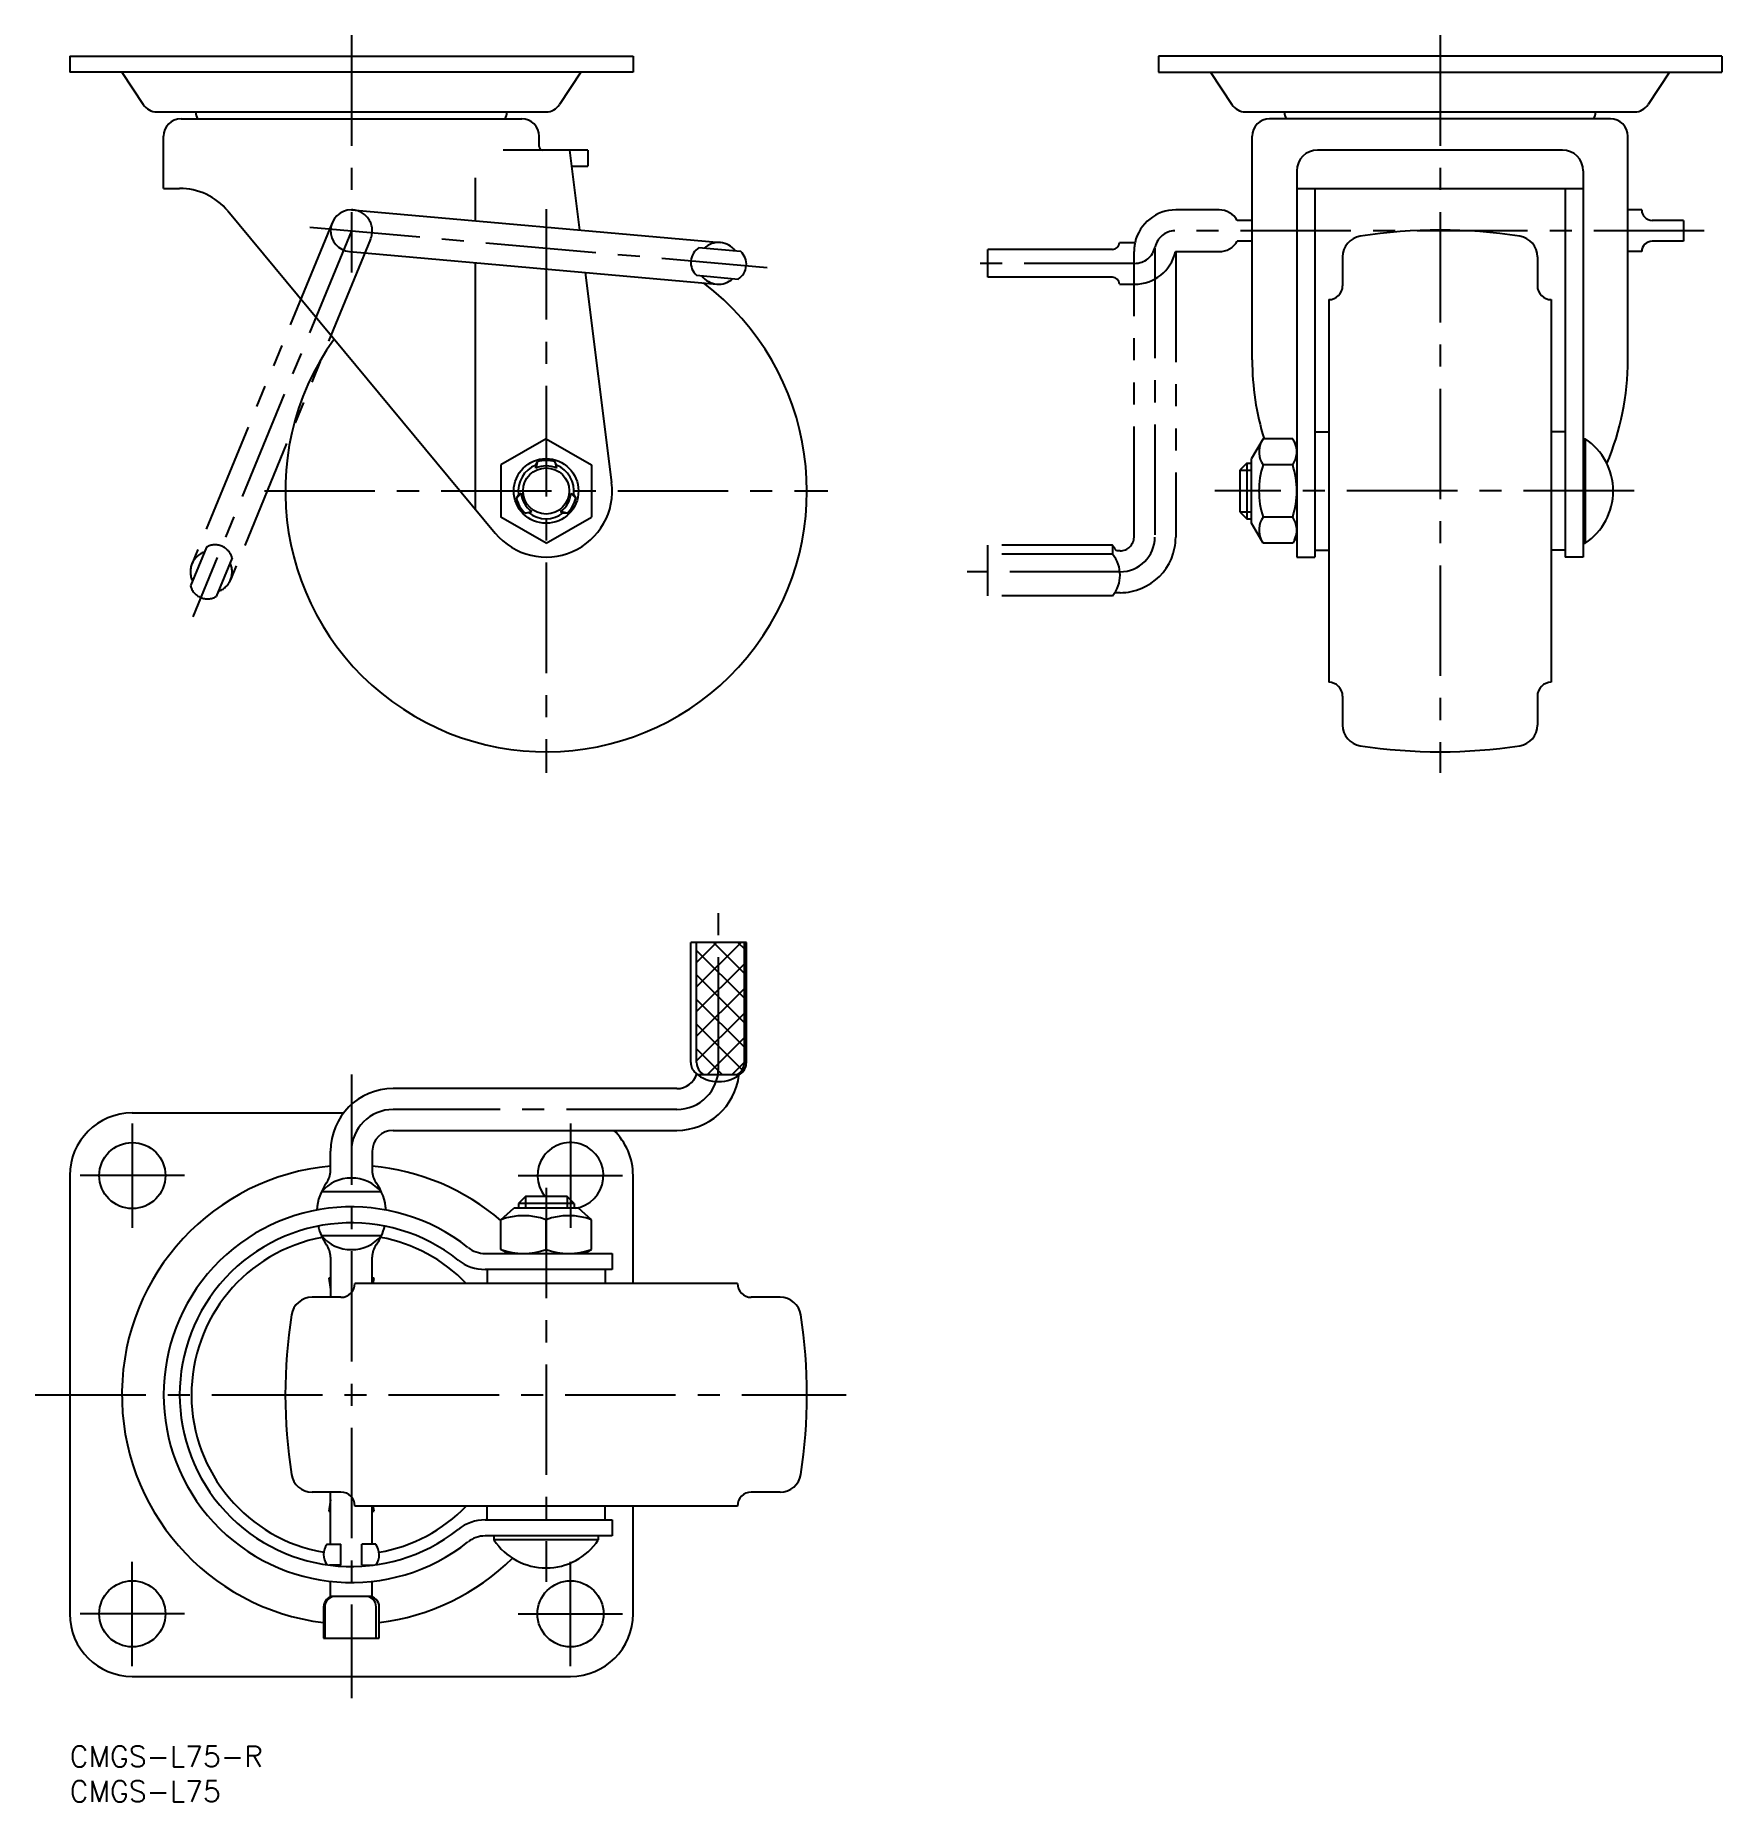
# Model space of a CAD drawing. Extents: x -5 to 238, y -8 to 246.
import ezdxf

# ---------------------------------------------------------------- set-up
doc = ezdxf.new("R2010")
doc.units = 0
doc.header["$LTSCALE"] = 0.5
doc.linetypes.add('CENTER', pattern=[50.8, 31.75, -6.35, 6.35, -6.35])
doc.linetypes.add('PHANTOM', pattern=[63.5, 31.75, -6.35, 6.35, -6.35, 6.35, -6.35])
for name, color, linetype in [('MSM_CENTER', 1, 'CENTER'), ('MSM_CONTINUOUS', 7, 'CONTINUOUS'), ('MSM_IMAGINARY', 6, 'PHANTOM'), ('MSM_NARROW', 5, 'CONTINUOUS'), ('MSM_PART_NUMBER', 7, 'CONTINUOUS')]:
    doc.layers.add(name, color=color, linetype=linetype)
doc.styles.get("Standard").update_dxf_attribs({"font": 'txt.shx', "height": 3, "bigfont": 'bigfont.shx'})

# ---------------------------------------------------------------- blocks, each defined once
blk = doc.blocks.new('*U2')
at = {"layer": 'MSM_PART_NUMBER'}
blk.add_text('CMGS-L75-R', height=3, dxfattribs=at).set_placement((0, -3))
blk = doc.blocks.new('*U3')
at = {"layer": 'MSM_PART_NUMBER'}
blk.add_text('CMGS-L75', height=3, dxfattribs=at).set_placement((0, -8))

msp = doc.modelspace()

# ---------------------------------------------------------------- linework, layer by layer
at = {"layer": 'MSM_CENTER'}
for p, q in [((40.5, 245.91), (40.5, 211.81)), ((197.03, 245.91), (197.03, 139.91)), ((68.5, 220.91), (68.5, 139.91)), ((40.5, 217.81), (17.69, 162.31)), ((34.52, 218.34), (100.27, 212.52)), ((235.03, 217.81), (158.89, 217.81)), ((156.03, 215.37), (156.03, 173.79)), ((153.13, 213.13), (129.03, 213.13)), ((28, 180.41), (109, 180.41)), ((224.93, 180.41), (164.63, 180.41)), ((151.03, 168.79), (129.03, 168.79)), ((93.29, 97.5), (93.29, 119.92)), ((40.5, 96.53), (40.5, 6.9)), ((87.29, 91.5), (46.5, 91.5)), ((9, 89.5), (9, 74.5)), ((72, 89.5), (72, 74.5)), ((16.5, 82), (1.5, 82)), ((64.5, 82), (79.5, 82)), ((68.5, 80.25), (68.5, 23.59)), ((-4.95, 50.5), (111.65, 50.5)), ((9, 11.5), (9, 26.5)), ((72, 11.5), (72, 26.5)), ((16.5, 19), (1.5, 19)), ((64.5, 19), (79.5, 19))]:
    msp.add_line(p, q, dxfattribs=at)
for centre, radius, start, end in [((158.98, 214.81), 3, 91.8342, 167.2324), ((153.13, 216.13), 3, 270, 347.2324), ((151.03, 173.79), 5, 270, 0), ((87.29, 97.5), 6, 270, 0), ((46.5, 85.5), 6, 90, 180)]:
    msp.add_arc(centre, radius, start, end, dxfattribs=at)
at = {"layer": 'MSM_CONTINUOUS'}
for p, q in [((0, 242.91), (0, 240.61)), ((0, 242.91), (81, 242.91)), ((81, 242.91), (81, 240.61)), ((156.53, 242.91), (156.53, 240.61)), ((237.53, 242.91), (156.53, 242.91)), ((237.53, 242.91), (237.53, 240.61)), ((81, 240.61), (0, 240.61)), ((7.5, 240.61), (10.58, 235.94)), ((73.5, 240.61), (70.42, 235.94)), ((156.53, 240.61), (237.53, 240.61)), ((164.03, 240.61), (167.11, 235.94)), ((230.03, 240.61), (226.95, 235.94)), ((12.5, 234.91), (68.5, 234.91)), ((16, 233.91), (65, 233.91)), ((169.03, 234.91), (225.03, 234.91)), ((221.53, 233.91), (172.53, 233.91)), ((13.5, 223.91), (13.5, 231.41)), ((67.5, 229.91), (67.5, 231.41)), ((170.03, 199.25), (170.03, 231.41)), ((224.03, 199.25), (224.03, 231.41)), ((74.5, 229.41), (62.3, 229.41)), ((71.85, 229.41), (73.31, 217.91)), ((74.5, 229.41), (74.5, 227.11)), ((214.63, 229.41), (179.43, 229.41)), ((72.15, 227.11), (74.5, 227.11)), ((176.43, 226.41), (176.43, 170.91)), ((217.63, 226.41), (217.63, 170.91)), ((13.5, 223.91), (15.8, 223.91)), ((58.3, 225.41), (58.3, 219.24)), ((176.43, 223.91), (217.63, 223.91)), ((179.03, 223.91), (179.03, 170.91)), ((215.03, 223.91), (215.03, 170.91)), ((22.72, 220.66), (61.19, 174.34)), ((40.5, 220.81), (93.56, 216.12)), ((165.28, 220.81), (159.03, 220.81)), ((170.03, 219.31), (167.88, 219.31)), ((226.03, 220.81), (224.03, 220.81)), ((232.03, 219.31), (227.53, 219.31)), ((232.03, 219.31), (232.03, 216.31)), ((150.92, 216.13), (153.18, 216.13)), ((170.03, 216.31), (167.88, 216.31)), ((232.03, 216.31), (227.53, 216.31)), ((40.23, 214.82), (93.03, 210.14)), ((90.48, 215.39), (96.46, 214.86)), ((132.03, 211.13), (132.03, 215.13)), ((149.92, 215.13), (132.03, 215.13)), ((158.98, 214.81), (165.28, 214.81)), ((183.03, 214.06), (183.03, 209.91)), ((211.03, 214.06), (211.03, 209.91)), ((226.03, 214.81), (224.03, 214.81)), ((58.3, 213.22), (58.3, 177.82)), ((74.09, 211.82), (77.92, 181.63)), ((90.13, 211.41), (96.1, 210.87)), ((149.92, 211.13), (132.03, 211.13)), ((150.92, 210.13), (153.13, 210.13)), ((181.03, 207.91), (181.03, 152.91)), ((213.03, 207.91), (213.03, 152.91)), ((68.5, 187.91), (62, 184.16)), ((68.5, 187.91), (75, 184.16)), ((171.58, 187.91), (169.93, 185.06)), ((175.85, 187.91), (171.58, 187.91)), ((176.43, 186.91), (175.85, 187.91)), ((179.03, 188.91), (181.03, 188.91)), ((215.03, 188.91), (213.03, 188.91)), ((217.63, 187.91), (217.91, 187.91)), ((217.91, 187.91), (217.91, 172.91)), ((62, 184.16), (62, 176.65)), ((67, 184.12), (67.25, 184.63)), ((67.25, 184.63), (67, 183.68)), ((67, 183.68), (67, 184.12)), ((70, 184.12), (69.75, 184.63)), ((69.75, 184.63), (70, 183.68)), ((70, 183.68), (70, 184.12)), ((75, 184.16), (75, 176.65)), ((169.23, 184.41), (168.23, 183.41)), ((168.23, 183.41), (168.23, 177.41)), ((169.23, 184.41), (169.93, 184.41)), ((169.23, 184.41), (169.23, 176.41)), ((169.93, 175.76), (169.93, 185.06)), ((175.85, 184.16), (171.58, 184.16)), ((64.22, 179.38), (64.92, 180.07)), ((64.54, 179.85), (64.22, 179.38)), ((64.92, 180.07), (64.54, 179.85)), ((72.08, 180.07), (72.46, 179.85)), ((72.78, 179.38), (72.08, 180.07)), ((72.46, 179.85), (72.78, 179.38)), ((68.5, 172.9), (62, 176.65)), ((65.47, 177.22), (66.42, 177.47)), ((66.04, 177.25), (65.47, 177.22)), ((66.42, 177.47), (66.04, 177.25)), ((68.5, 172.9), (75, 176.65)), ((70.58, 177.47), (70.96, 177.25)), ((71.53, 177.22), (70.58, 177.47)), ((70.96, 177.25), (71.53, 177.22)), ((168.23, 177.41), (169.23, 176.41)), ((169.23, 176.41), (169.93, 176.41)), ((171.58, 172.9), (169.93, 175.76)), ((175.85, 176.65), (171.58, 176.65)), ((175.85, 172.9), (171.58, 172.9)), ((176.43, 173.91), (175.85, 172.9)), ((217.63, 172.91), (217.91, 172.91)), ((176.43, 170.91), (179.03, 170.91)), ((179.03, 171.91), (181.03, 171.91)), ((215.03, 171.91), (213.03, 171.91)), ((217.63, 170.91), (215.03, 170.91)), ((183.03, 150.91), (183.03, 146.75)), ((211.03, 150.91), (211.03, 146.75)), ((97.29, 115.5), (89.29, 115.5)), ((89.29, 98.26), (89.29, 115.5)), ((90.14, 98.26), (90.14, 115.5)), ((97, 98.26), (97, 115.5)), ((97.29, 98.26), (97.29, 115.5)), ((96.29, 96.5), (90.29, 96.5)), ((87.29, 94.5), (46.5, 94.5)), ((9, 91), (39.38, 91)), ((46.5, 88.5), (87.29, 88.5)), ((37.5, 82.71), (37.5, 85.5)), ((43.5, 85.5), (43.5, 82.71)), ((0, 82), (0, 19)), ((81, 66.5), (81, 82)), ((44.82, 79.65), (36.18, 79.65)), ((65.51, 79), (64.51, 78)), ((71.51, 79), (65.51, 79)), ((72.51, 78), (71.51, 79)), ((62, 75.65), (63.86, 77.3)), ((73.16, 77.3), (63.86, 77.3)), ((64.51, 78), (64.51, 77.3)), ((72.51, 78), (64.51, 78)), ((72.51, 78), (72.51, 77.3)), ((75, 75.65), (73.16, 77.3)), ((62, 71.38), (62, 75.65)), ((68.5, 71.38), (68.5, 75.65)), ((75, 71.38), (75, 75.65)), ((44.82, 73.35), (36.18, 73.35)), ((63.01, 70.8), (62, 71.38)), ((73.99, 70.8), (75, 71.38)), ((37.5, 70.29), (37.5, 64.5)), ((43.5, 66.5), (43.5, 70.29)), ((59.75, 70.8), (78, 70.8)), ((78, 70.8), (78, 68.5)), ((37.5, 67.3), (37.24, 67.26)), ((37.24, 67.26), (37.5, 65.61)), ((96, 66.5), (41, 66.5)), ((43.76, 67.26), (43.5, 67.3)), ((43.64, 66.5), (43.76, 67.26)), ((78, 68.5), (59.75, 68.5)), ((60, 68.5), (60, 66.5)), ((77, 68.5), (77, 66.5)), ((39, 64.5), (34.85, 64.5)), ((102.15, 64.5), (98, 64.5)), ((39, 36.5), (34.85, 36.5)), ((37.5, 29), (37.5, 36.5)), ((102.15, 36.5), (98, 36.5)), ((37.5, 35.39), (37.24, 33.74)), ((37.24, 33.74), (37.5, 33.7)), ((96, 34.5), (41, 34.5)), ((43.5, 29), (43.5, 34.5)), ((43.5, 33.7), (43.76, 33.74)), ((43.76, 33.74), (43.64, 34.5)), ((60, 32.5), (60, 34.5)), ((77, 32.5), (77, 34.5)), ((81, 19), (81, 34.5)), ((59.75, 32.5), (78, 32.5)), ((78, 32.5), (78, 30.2)), ((37, 29), (39, 29)), ((39, 26), (39, 29)), ((44, 29), (42, 29)), ((42, 26), (42, 29)), ((78, 30.2), (59.75, 30.2)), ((61, 30.2), (61, 29.63)), ((76, 29.63), (61, 29.63)), ((76, 30.2), (76, 29.63)), ((39, 26), (37.36, 26)), ((37.5, 25.98), (37.5, 26)), ((42, 26), (43.64, 26)), ((43.5, 25.98), (43.5, 26)), ((37.5, 21.41), (37.5, 23.67)), ((43.5, 21.41), (43.5, 23.67)), ((43, 21.5), (38, 21.5)), ((36.5, 20), (36.5, 15.5)), ((36.67, 20), (36.67, 15.5)), ((44.06, 15.5), (44.06, 20)), ((44.5, 15.5), (44.5, 20)), ((36.5, 15.5), (44.5, 15.5)), ((9, 10), (72, 10))]:
    msp.add_line(p, q, dxfattribs=at)
for centre, radius in [((68.5, 180.41), 4.65), ((68.5, 180.41), 3.32), ((9, 82), 4.75), ((9, 19), 4.75), ((72, 19), 4.75)]:
    msp.add_circle(centre, radius, dxfattribs=at)
for centre, radius, start, end in [((12.5, 237.21), 2.3, 213.4206, 270.0004), ((16, 231.41), 2.5, 90, 180), ((21.25, 235.24), 3.17, 186.1014, 204.9134), ((59.75, 235.24), 3.17, 335.0866, 353.8986), ((65, 231.41), 2.5, 0, 90), ((65.15, 237.21), 2.3, 269.9999826273739, 270.0000173726261), ((68.5, 237.21), 2.3, 269.9996, 326.5794), ((169.03, 237.21), 2.3, 213.4206, 270.0004), ((172.53, 231.41), 2.5, 90, 180), ((177.78, 235.24), 3.17, 186.1023, 204.9144), ((216.28, 235.24), 3.17, 335.0856, 353.8977), ((221.53, 231.41), 2.5, 0, 90), ((225.03, 237.21), 2.3, 269.9996, 326.5794), ((68, 229.91), 0.5, 180, 270), ((179.43, 226.41), 3, 90, 180), ((214.63, 226.41), 3, 0, 90), ((15.8, 214.91), 9, 39.7094, 90.0001), ((40.5, 217.81), 3, 90, 264.781), ((159.03, 214.81), 6, 90, 167.2324), ((165.28, 217.81), 3, 30, 90), ((227.53, 220.81), 1.5, 180.0233, 270), ((93.29, 213.13), 3, 36.7103, 133.0897), ((149.92, 216.13), 1, 269.9995, 0), ((165.28, 217.81), 3, 270, 330), ((186.03, 214.06), 3, 98.7879, 180), ((197.03, 142.91), 75, 81.2121, 98.7879), ((208.03, 214.06), 3, 0, 81.2121), ((227.53, 214.81), 1.5, 90, 179.9767), ((91.8, 213.27), 2.5, 121.7699, 228.0301), ((94.79, 213), 2.5, 301.7699, 48.0301), ((153.13, 216.13), 6, 270, 347.2324), ((93.29, 213.13), 3, 216.7103, 313.0897), ((149.92, 210.13), 1, 0, 90), ((68.5, 180.41), 37.5, 144.3843, 52.8924), ((181.03, 209.91), 2, 270, 0), ((213.03, 209.91), 2, 180, 270), ((208.14, 199.16), 38.11, 179.8594, 197.1628), ((185.92, 199.16), 38.11, 337.1078, 0.1406), ((212.93, 180.41), 9, 303.5573, 56.4427), ((174.32, 186.04), 3.32, 154.3842, 214.3842), ((173.11, 186.04), 3.32, 325.6158, 25.6158), ((68.5, 180.41), 3.6, 65.3757, 114.6243), ((68.5, 180.41), 4.4, 73.4955, 106.5045), ((183.42, 180.41), 12.42, 162.412, 197.5879), ((164.01, 180.41), 12.42, 342.412, 17.588), ((68.5, 180.41), 9.5, 219.7098, 7.3976), ((68.5, 180.41), 4.4, 193.4955, 226.5045), ((68.5, 180.41), 3.6, 185.3757, 234.6243), ((68.5, 180.41), 3.6, 305.3757, 354.6243), ((68.5, 180.41), 4.4, 313.4955, 346.5045), ((174.32, 174.78), 3.32, 145.6158, 205.6158), ((173.11, 174.78), 3.32, 334.3842, 34.3842), ((181.03, 150.91), 2, 0, 90), ((213.03, 150.91), 2, 90, 180), ((186.03, 146.75), 3, 180, 261.2121), ((208.03, 146.75), 3, 278.7879, 0), ((197.03, 217.91), 75, 261.2121, 278.7879), ((87.29, 97.5), 3, 270, 342.6621), ((91.29, 98.26), 2, 180.0007, 228.1905), ((93.29, 100.5), 5, 228.1898, 311.8102), ((92.14, 98.26), 2, 180.0007, 241.8818), ((95, 98.26), 2, 298.1199, 0.0001), ((95.29, 98.26), 2, 311.8107, 0.0001), ((46.5, 85.5), 9, 90, 180), ((87.29, 97.5), 9, 270, 353.3327), ((9, 82), 9, 90, 180), ((46.5, 85.5), 3, 90, 180), ((72, 82), 4.75, 278.3207, 219.1669), ((72, 82), 9, 0, 46.2383), ((40.5, 50.5), 33, 95.2159, 263.0379), ((40.5, 75.99), 5.66, 40.3101, 139.6899), ((34.5, 82.71), 3, 324.2785, 0), ((40.5, 50.5), 33, 49.3441, 84.7841), ((46.5, 82.71), 3, 180, 215.7215), ((43.13, 76.5), 7.63, 144.2785, 175.9679), ((37.87, 76.5), 7.63, 4.0321, 35.7215), ((40.5, 50.5), 27, 51.6164, 308.3836), ((65.25, 66.84), 9.39, 69.7438, 110.2562), ((71.75, 66.84), 9.39, 69.7438, 110.2562), ((40.5, 50.5), 24.7, 51.6164, 308.3836), ((43.13, 76.5), 7.63, 193.4072, 215.7215), ((37.87, 76.5), 7.63, 324.2785, 346.5928), ((40.5, 50.5), 23, 100.5386, 260.0455), ((40.5, 77.01), 5.66, 220.3101, 319.6899), ((34.5, 70.29), 3, 0, 35.7215), ((46.5, 70.29), 3, 144.2785, 180), ((40.5, 50.5), 23, 44.0792, 79.4614), ((59.75, 74.8), 4, 231.6164, 270), ((65.25, 80.19), 9.39, 249.7438, 290.2562), ((71.75, 80.19), 9.39, 249.7438, 290.2562), ((59.75, 74.8), 6.3, 231.6164, 270), ((39, 66.5), 2, 270, 0), ((98, 66.5), 2, 180, 270), ((34.85, 61.5), 3, 90, 171.2121), ((102.15, 61.5), 3, 8.7879, 90), ((106, 50.5), 75, 171.2121, 188.7879), ((31, 50.5), 75, 351.2121, 8.7879), ((34.85, 39.5), 3, 188.7879, 270), ((102.15, 39.5), 3, 270, 351.2121), ((39, 34.5), 2, 0, 90), ((98, 34.5), 2, 90, 180), ((40.5, 50.5), 23, 279.9545, 315.9208), ((59.75, 26.2), 6.3, 90, 128.3836), ((39, 27.5), 2.5, 143.1301, 215.3098), ((42, 27.5), 2.5, 324.6902, 36.8699), ((59.75, 26.2), 4, 90, 128.3836), ((68.5, 34.6), 9, 213.5573, 326.4427), ((40.5, 50.5), 33, 276.9621, 314.6031), ((38, 20), 1.5, 90, 180), ((38.17, 20), 1.5, 90, 180), ((42.56, 20), 1.5, 0, 90), ((43, 20), 1.5, 0, 90), ((9, 19), 9, 180, 270), ((72, 19), 9, 270, 0)]:
    msp.add_arc(centre, radius, start, end, dxfattribs=at)
at = {"layer": 'MSM_IMAGINARY'}
for p, q in [((37.73, 218.96), (17.56, 169.9)), ((43.26, 216.62), (23.13, 167.65)), ((153.03, 173.79), (153.03, 214.81)), ((159.03, 214.81), (159.03, 173.79)), ((19.65, 172.32), (17.35, 166.78)), ((23.35, 170.79), (21.05, 165.25)), ((132.03, 165.33), (132.03, 172.64)), ((149.92, 172.64), (132.03, 172.64)), ((149.92, 171.34), (132.03, 171.34)), ((149.92, 172.64), (149.92, 171.34)), ((151.03, 171.79), (150.5, 171.79)), ((149.92, 165.33), (132.03, 165.33)), ((151.03, 165.79), (150.27, 165.79))]:
    msp.add_line(p, q, dxfattribs=at)
for centre, radius, start, end in [((40.5, 217.81), 3, 335.823, 90), ((159.03, 214.81), 6, 167.2324, 180), ((20.92, 170.17), 2.5, 14.3699, 120.6301), ((151.03, 173.79), 8, 270, 0), ((151.03, 173.79), 2, 270, 0), ((20.35, 168.79), 3, 109.3103, 205.6897), ((146.39, 169.63), 4.64, 27.7159, 40.4044), ((146.39, 168.33), 4.64, 319.5956, 40.4044), ((20.35, 168.79), 3, 289.3103, 25.6897), ((19.78, 167.4), 2.5, 194.3699, 300.6301)]:
    msp.add_arc(centre, radius, start, end, dxfattribs=at)
at = {"layer": 'MSM_NARROW'}
for p, q in [((168.23, 183.41), (169.93, 183.41)), ((168.23, 177.41), (169.93, 177.41)), ((90.14, 112.64), (93, 115.5)), ((90.14, 109.11), (96.53, 115.5)), ((90.14, 114.37), (97, 107.51)), ((92.55, 115.5), (97, 111.05)), ((96.08, 115.5), (97, 114.58)), ((90.14, 105.57), (97, 112.43)), ((90.14, 110.84), (97, 103.97)), ((90.14, 102.04), (97, 108.9)), ((90.14, 107.3), (97, 100.44)), ((90.14, 98.5), (97, 105.36)), ((90.14, 103.77), (96.7, 97.21)), ((91.67, 96.5), (97, 101.83)), ((90.14, 100.23), (93.87, 96.5)), ((95.21, 96.5), (97, 98.29)), ((65.51, 79), (65.51, 77.3)), ((71.51, 79), (71.51, 77.3))]:
    msp.add_line(p, q, dxfattribs=at)
for start, end in [(112.0243, 187.9757), (352.0243, 67.9757), (232.0243, 307.9757)]:
    msp.add_arc((68.5, 180.41), 4, start, end, dxfattribs=at)

# ---------------------------------------------------------------- block references
at = {"layer": 'MSM_CONTINUOUS'}
for name in ['*U2', '*U3']:
    msp.add_blockref(name, (0, 0), dxfattribs=at)

doc.saveas('drawing.dxf')
